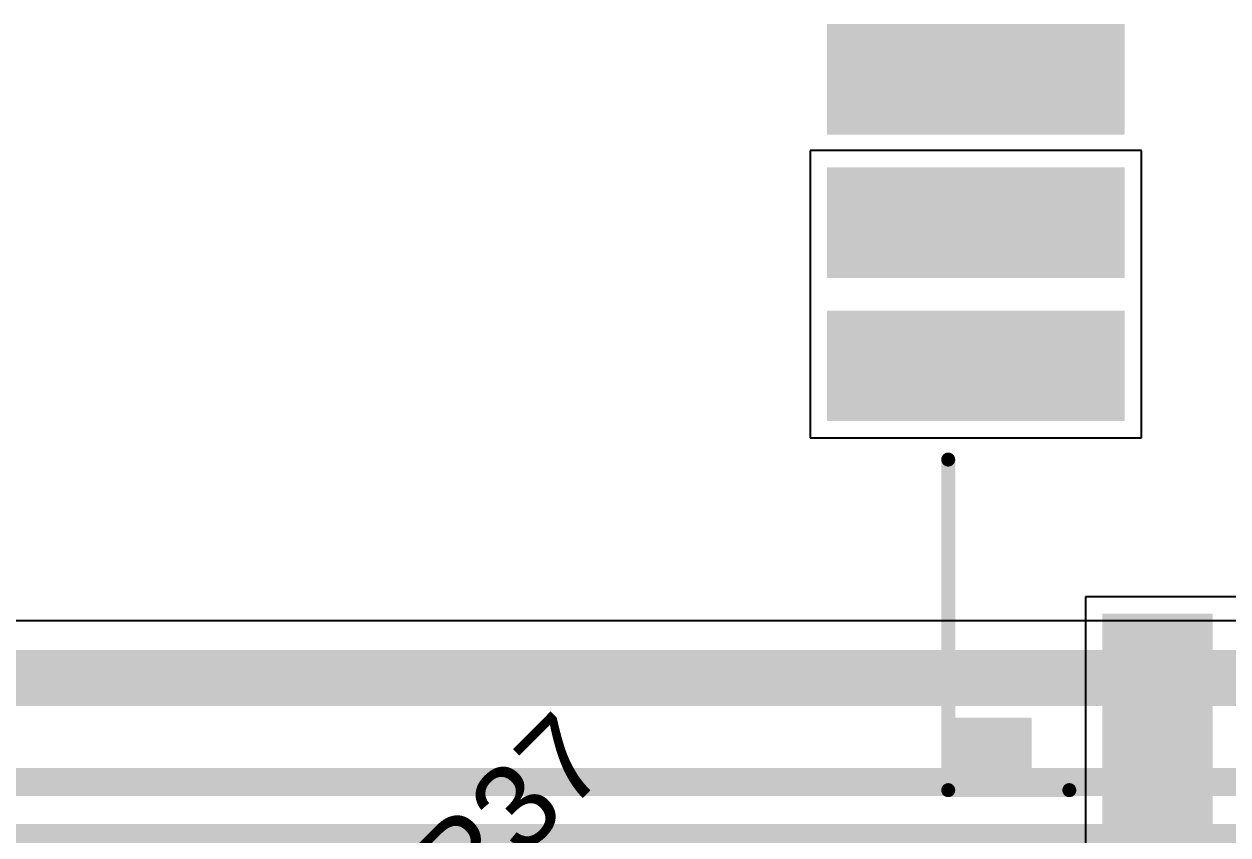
# Model space of a CAD drawing. Header units: inches. Extents: x 0 to 12.2, y 0 to 7.
# Drawn here: x 2.3861 to 2.8165, y 2.9761 to 3.2658 of the extents above; entities that cross this region are included whole.
import ezdxf

# ---------------------------------------------------------------- set-up
doc = ezdxf.new("R2010")
doc.units = ezdxf.units.IN
doc.header["$MEASUREMENT"] = 0
for name, color, linetype in [('Bottom Layer', 5, 'Continuous'), ('Top Layer', 1, 'Continuous'), ('Top Overlay', 2, 'Continuous'), ('Top Solder', 216, 'Continuous')]:
    doc.layers.add(name, color=color, linetype=linetype)
doc.styles.add('Arial', font='', dxfattribs={"height": 0.2})
doc.styles.get('Arial').set_extended_font_data('Arial')

# ---------------------------------------------------------------- blocks, each defined once
blk = doc.blocks.new('EC21EFA_512_STD_17')
at = {"layer": 'Top Layer'}
for points in [[(-0.49409, 0.61024), (-0.4626, 0.61024), (-0.4626, 0.51181), (-0.49409, 0.51181)], [(-0.44291, 0.61024), (-0.41142, 0.61024), (-0.41142, 0.51181), (-0.44291, 0.51181)], [(-0.39173, 0.61024), (-0.36024, 0.61024), (-0.36024, 0.51181), (-0.39173, 0.51181)], [(-0.66929, 0.51181), (-0.57087, 0.51181), (-0.57087, 0.48031), (-0.66929, 0.48031)]]:
    blk.add_hatch(color=1, dxfattribs=at).paths.add_polyline_path(points)
at = {"layer": 'Top Overlay'}
blk.add_hatch(color=2, dxfattribs=at).paths.add_polyline_path([(-0.62992, 0.541), (-0.604, 0.541), (-0.604, 0.57087), (-0.62992, 0.57087)])
at = {"layer": 'Top Solder'}
for points in [[(-0.49809, 0.61424), (-0.4586, 0.61424), (-0.4586, 0.50781), (-0.49809, 0.50781)], [(-0.44691, 0.61424), (-0.40742, 0.61424), (-0.40742, 0.50781), (-0.44691, 0.50781)], [(-0.39573, 0.61424), (-0.35624, 0.61424), (-0.35624, 0.50781), (-0.39573, 0.50781)], [(-0.67329, 0.51581), (-0.56687, 0.51581), (-0.56687, 0.47631), (-0.67329, 0.47631)]]:
    blk.add_hatch(color=216, dxfattribs=at).paths.add_polyline_path(points)
at = {"layer": 'Top Overlay'}
for points in [[(-0.62992, 0.57087, 0.005, 0.005, 0), (-0.51181, 0.57087, 0.005, 0.005, 0)], [(-0.62992, 0.57087, 0.005, 0.005, 0), (-0.62992, 0.52756, 0.005, 0.005, 0)]]:
    blk.add_lwpolyline(points, format="xyseb", dxfattribs=at)
for points in [[(-0.63117, 0.57087, 0.0025, 0.0025, 1), (-0.62867, 0.57087, 0.0025, 0.0025, 1)], [(-0.63117, 0.57087, 0.0025, 0.0025, 1), (-0.62867, 0.57087, 0.0025, 0.0025, 1)], [(-0.51306, 0.57087, 0.0025, 0.0025, 1), (-0.51056, 0.57087, 0.0025, 0.0025, 1)], [(-0.63117, 0.52756, 0.0025, 0.0025, 1), (-0.62867, 0.52756, 0.0025, 0.0025, 1)]]:
    blk.add_lwpolyline(points, format="xyseb", close=True, dxfattribs=at)

msp = doc.modelspace()

# ---------------------------------------------------------------- linework, layer by layer
at = {"layer": 'Bottom Layer'}
msp.add_line((3.07543, 3.05259), (2.19809, 3.05259), dxfattribs=at)
for points in [[(2.19701, 3.03219, 0.02, 0.02, 0), (3.07543, 3.03219, 0.02, 0.02, 0)], [(0.973, 2.995, 0.01, 0.01, 0), (3.04871, 2.995, 0.01, 0.01, 0)], [(0.97025, 2.975, 0.01, 0.01, 0), (3.03095, 2.975, 0.01, 0.01, 0)]]:
    msp.add_lwpolyline(points, format="xyseb", dxfattribs=at)
at = {"layer": 'Top Layer'}
for p, q in [((2.78559, 3.22063), (2.66716, 3.22063)), ((2.66716, 3.22063), (2.66716, 3.16914)), ((2.78559, 3.16914), (2.78559, 3.22063)), ((2.66716, 3.16914), (2.66716, 3.11795)), ((2.78559, 3.11795), (2.78559, 3.16914)), ((2.66716, 3.11795), (2.78559, 3.11795)), ((3.12417, 3.06118), (2.76559, 3.06118)), ((2.76559, 3.06118), (2.76559, 2.94276))]:
    msp.add_line(p, q, dxfattribs=at)
msp.add_lwpolyline([(2.79134, 2.91339, 0.015, 0.015, 0), (2.79134, 3.00197, 0.015, 0.015, 0)], format="xyseb", dxfattribs=at)
msp.add_lwpolyline([(2.78759, 3.00197, 0.0075, 0.0075, 1), (2.79509, 3.00197, 0.0075, 0.0075, 1)], format="xyseb", close=True, dxfattribs=at)

# ---------------------------------------------------------------- block references
at = {"rotation": 90}
msp.add_blockref('EC21EFA_512_STD_17', (3.2874, 3.62205), dxfattribs=at)

# ---------------------------------------------------------------- texts
at = {"layer": 'Top Overlay', "style": 'Arial'}
msp.add_text('R37', height=0.03, rotation=45, dxfattribs=at).set_placement((2.5427, 2.94617))

doc.saveas('drawing.dxf')
